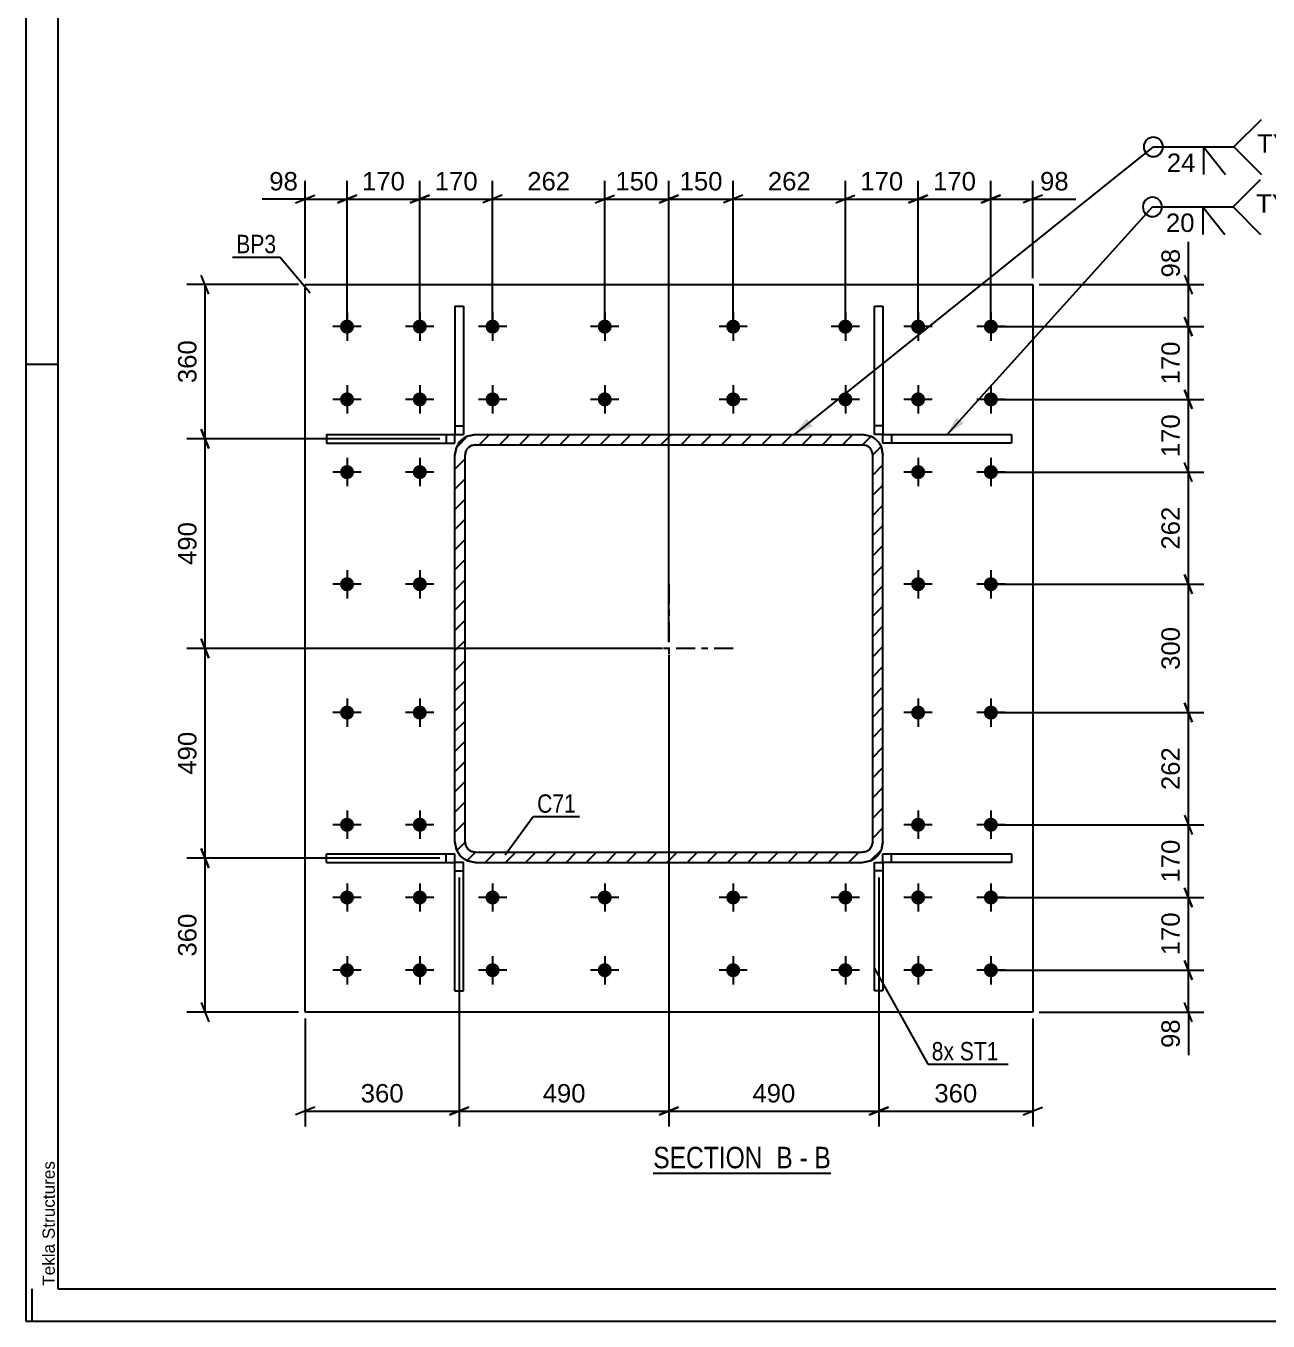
# Model space of a CAD drawing. Header units: millimetres. Extents: x -214 to 627, y -250 to 344.
# Drawn here: x -213.9 to -20.4, y -250.5 to -48.7 of the extents above; entities that cross this region are included whole.
import ezdxf

# ---------------------------------------------------------------- set-up
doc = ezdxf.new("R2010")
doc.units = ezdxf.units.MM
doc.linetypes.add('DXK_LINE_DOT2', pattern=[3.9198, 1.9599, -1.9599])
doc.linetypes.add('DXK_LINE_DOT3', pattern=[5.9187, 2.979, -0.9799, 0.9799, -0.9799])
doc.styles.add('Arial', font='ARIAL.TTF', dxfattribs={"height": 0.2})
doc.styles.add('Arial Narrow', font='ARIALN.TTF', dxfattribs={"height": 0.2})

# ---------------------------------------------------------------- blocks, each defined once
blk = doc.blocks.new('Unknown-284856835-1134')
at = {"color": 5, "linetype": 'Continuous'}
for p, q in [((-213.86, 343.54), (-213.86, -250.46)), ((-208.86, 338.54), (-208.86, -245.46)), ((-208.86, -101.46), (-213.86, -101.46)), ((-212.86, -250.46), (-212.86, -245.46)), ((-208.86, -245.46), (622.14, -245.46)), ((-213.86, -250.46), (627.14, -250.46))]:
    blk.add_line(p, q, dxfattribs=at)
at = {"color": 174, "linetype": 'Continuous', "style": 'Arial'}
blk.add_text('Tekla Structures', height=1.9102, rotation=90, dxfattribs=at).set_placement((-209.36, -244.96))
blk = doc.blocks.new('Unknown-284856835-11 - 2665')
at = {"color": 6, "linetype": 'Continuous'}
blk.add_line((-116.16, -227.4), (-88.51, -227.4), dxfattribs=at)
at = {"color": 0, "linetype": 'Continuous'}
for points in [[(-98.05, -226.65), (-98.05, -223.15), (-116.16, -223.15), (-116.16, -226.65)], [(-94.44, -226.65), (-94.44, -223.15), (-97, -223.15), (-97, -226.65)], [(-92.12, -226.65), (-92.12, -223.15), (-93.39, -223.15), (-93.39, -226.65)], [(-88.51, -226.65), (-88.51, -223.15), (-91.07, -223.15), (-91.07, -226.65)]]:
    blk.add_wipeout(points, dxfattribs=at)
at = {"color": 7, "linetype": 'Continuous', "style": 'Arial Narrow'}
for s, p in [('SECTION ', (-116.16, -226.65)), ('B', (-97, -226.65)), ('B', (-91.07, -226.65)), ('-', (-93.39, -226.65))]:
    blk.add_text(s, height=3.34, dxfattribs=at).set_placement(p)
blk = doc.blocks.new('Part-284856835-2740 - 2665')
at = {"color": 2, "linetype": 'Continuous'}
for p, q in [((-167.05, -112.34), (-147.05, -112.34)), ((-167.05, -112.34), (-167.05, -113.67)), ((-148.39, -112.34), (-148.39, -113.67)), ((-147.05, -113.67), (-147.05, -112.34)), ((-167.05, -113.67), (-147.05, -113.67))]:
    blk.add_line(p, q, dxfattribs=at)
blk = doc.blocks.new('Part-284856835-2684 - 2665')
at = {"color": 2, "linetype": 'Continuous'}
for p, q in [((-170.39, -89), (-57.05, -89)), ((-170.39, -202.34), (-170.39, -89)), ((-57.05, -89), (-57.05, -202.34)), ((-57.05, -202.34), (-170.39, -202.34))]:
    blk.add_line(p, q, dxfattribs=at)
blk = doc.blocks.new('Part-284856835-2750 - 2665')
at = {"color": 2, "linetype": 'Continuous'}
for p, q in [((-80.39, -179), (-80.39, -177.67)), ((-80.39, -177.67), (-60.39, -177.67)), ((-60.39, -179), (-80.39, -179)), ((-79.05, -179), (-79.05, -177.67)), ((-60.39, -177.67), (-60.39, -179))]:
    blk.add_line(p, q, dxfattribs=at)
blk = doc.blocks.new('Part-284856835-2718 - 2665')
at = {"color": 2, "linetype": 'Continuous'}
for p, q in [((-167.05, -177.67), (-147.05, -177.67)), ((-167.05, -179), (-167.05, -177.67)), ((-167.05, -179), (-147.05, -179)), ((-148.39, -179), (-148.39, -177.67)), ((-147.05, -179), (-147.05, -177.67))]:
    blk.add_line(p, q, dxfattribs=at)
blk = doc.blocks.new('Part-284856835-2755 - 2665')
at = {"color": 2, "linetype": 'Continuous'}
for p, q in [((-81.72, -199), (-81.72, -179)), ((-81.72, -179), (-80.39, -179)), ((-80.39, -179), (-80.39, -199)), ((-80.39, -180.34), (-81.72, -180.34)), ((-80.39, -199), (-81.72, -199))]:
    blk.add_line(p, q, dxfattribs=at)
blk = doc.blocks.new('Part-284856835-2723 - 2665')
at = {"color": 2, "linetype": 'Continuous'}
for p, q in [((-147.05, -199), (-147.05, -179)), ((-145.72, -179), (-147.05, -179)), ((-145.72, -199), (-145.72, -179)), ((-147.05, -180.34), (-145.72, -180.34)), ((-147.05, -199), (-145.72, -199))]:
    blk.add_line(p, q, dxfattribs=at)
blk = doc.blocks.new('Part-284856835-2745 - 2665')
at = {"color": 2, "linetype": 'Continuous'}
for p, q in [((-147.05, -92.34), (-145.72, -92.34)), ((-147.05, -92.34), (-147.05, -112.34)), ((-145.72, -92.34), (-145.72, -112.34)), ((-147.05, -111), (-145.72, -111)), ((-147.05, -112.34), (-145.72, -112.34))]:
    blk.add_line(p, q, dxfattribs=at)
blk = doc.blocks.new('Part-284856835-2760 - 2665')
at = {"color": 2, "linetype": 'Continuous'}
for p, q in [((-80.39, -113.67), (-80.39, -112.34)), ((-80.39, -112.34), (-60.39, -112.34)), ((-79.05, -112.34), (-79.05, -113.67)), ((-60.39, -112.34), (-60.39, -113.67)), ((-60.39, -113.67), (-80.39, -113.67))]:
    blk.add_line(p, q, dxfattribs=at)
blk = doc.blocks.new('Part-284856835-2765 - 2665')
at = {"color": 2, "linetype": 'Continuous'}
for p, q in [((-81.72, -112.34), (-81.72, -92.34)), ((-81.72, -92.34), (-80.39, -92.34)), ((-80.39, -92.34), (-80.39, -112.34)), ((-80.39, -111), (-81.72, -111)), ((-80.39, -112.34), (-81.72, -112.34))]:
    blk.add_line(p, q, dxfattribs=at)
blk = doc.blocks.new('Bolt-284856835-2818 - 2665')
at = {"linetype": 'Continuous'}
for points in [[(-162.75, -95.54, -1), (-164.95, -95.54, -1)], [(-151.42, -95.54, -1), (-153.62, -95.54, -1)], [(-140.09, -95.54, -1), (-142.29, -95.54, -1)], [(-122.62, -95.54, -1), (-124.82, -95.54, -1)], [(-102.62, -95.54, -1), (-104.82, -95.54, -1)], [(-85.15, -95.54, -1), (-87.35, -95.54, -1)], [(-73.82, -95.54, -1), (-76.02, -95.54, -1)], [(-62.49, -95.54, -1), (-64.69, -95.54, -1)], [(-162.75, -106.87, -1), (-164.95, -106.87, -1)], [(-151.42, -106.87, -1), (-153.62, -106.87, -1)], [(-140.09, -106.87, -1), (-142.29, -106.87, -1)], [(-122.62, -106.87, -1), (-124.82, -106.87, -1)], [(-102.62, -106.87, -1), (-104.82, -106.87, -1)], [(-85.15, -106.87, -1), (-87.35, -106.87, -1)], [(-73.82, -106.87, -1), (-76.02, -106.87, -1)], [(-62.49, -106.87, -1), (-64.69, -106.87, -1)], [(-162.75, -118.2, -1), (-164.95, -118.2, -1)], [(-151.42, -118.2, -1), (-153.62, -118.2, -1)], [(-73.82, -118.2, -1), (-76.02, -118.2, -1)], [(-62.49, -118.2, -1), (-64.69, -118.2, -1)], [(-162.75, -135.67, -1), (-164.95, -135.67, -1)], [(-151.42, -135.67, -1), (-153.62, -135.67, -1)], [(-73.82, -135.67, -1), (-76.02, -135.67, -1)], [(-62.49, -135.67, -1), (-64.69, -135.67, -1)], [(-162.75, -155.67, -1), (-164.95, -155.67, -1)], [(-151.42, -155.67, -1), (-153.62, -155.67, -1)], [(-73.82, -155.67, -1), (-76.02, -155.67, -1)], [(-62.49, -155.67, -1), (-64.69, -155.67, -1)], [(-162.75, -173.14, -1), (-164.95, -173.14, -1)], [(-151.42, -173.14, -1), (-153.62, -173.14, -1)], [(-73.82, -173.14, -1), (-76.02, -173.14, -1)], [(-62.49, -173.14, -1), (-64.69, -173.14, -1)], [(-162.75, -184.47, -1), (-164.95, -184.47, -1)], [(-151.42, -184.47, -1), (-153.62, -184.47, -1)], [(-140.09, -184.47, -1), (-142.29, -184.47, -1)], [(-122.62, -184.47, -1), (-124.82, -184.47, -1)], [(-102.62, -184.47, -1), (-104.82, -184.47, -1)], [(-85.15, -184.47, -1), (-87.35, -184.47, -1)], [(-73.82, -184.47, -1), (-76.02, -184.47, -1)], [(-62.49, -184.47, -1), (-64.69, -184.47, -1)], [(-162.75, -195.8, -1), (-164.95, -195.8, -1)], [(-151.42, -195.8, -1), (-153.62, -195.8, -1)], [(-140.09, -195.8, -1), (-142.29, -195.8, -1)], [(-122.62, -195.8, -1), (-124.82, -195.8, -1)], [(-102.62, -195.8, -1), (-104.82, -195.8, -1)], [(-85.15, -195.8, -1), (-87.35, -195.8, -1)], [(-73.82, -195.8, -1), (-76.02, -195.8, -1)], [(-62.49, -195.8, -1), (-64.69, -195.8, -1)]]:
    blk.add_hatch(color=1, dxfattribs=at).paths.add_polyline_path(points)
at = {"color": 1, "linetype": 'Continuous'}
for p, q in [((-163.85, -93.34), (-163.85, -97.74)), ((-152.52, -93.34), (-152.52, -97.74)), ((-141.19, -93.34), (-141.19, -97.74)), ((-123.72, -93.34), (-123.72, -97.74)), ((-103.72, -93.34), (-103.72, -97.74)), ((-86.25, -93.34), (-86.25, -97.74)), ((-74.92, -93.34), (-74.92, -97.74)), ((-63.59, -93.34), (-63.59, -97.74)), ((-161.65, -95.54), (-166.05, -95.54)), ((-150.32, -95.54), (-154.72, -95.54)), ((-138.99, -95.54), (-143.39, -95.54)), ((-121.52, -95.54), (-125.92, -95.54)), ((-101.52, -95.54), (-105.92, -95.54)), ((-84.05, -95.54), (-88.45, -95.54)), ((-72.72, -95.54), (-77.12, -95.54)), ((-61.39, -95.54), (-65.79, -95.54)), ((-163.85, -104.67), (-163.85, -109.07)), ((-152.52, -104.67), (-152.52, -109.07)), ((-141.19, -104.67), (-141.19, -109.07)), ((-123.72, -104.67), (-123.72, -109.07)), ((-103.72, -104.67), (-103.72, -109.07)), ((-86.25, -104.67), (-86.25, -109.07)), ((-74.92, -104.67), (-74.92, -109.07)), ((-63.59, -104.67), (-63.59, -109.07)), ((-161.65, -106.87), (-166.05, -106.87)), ((-150.32, -106.87), (-154.72, -106.87)), ((-138.99, -106.87), (-143.39, -106.87)), ((-121.52, -106.87), (-125.92, -106.87)), ((-101.52, -106.87), (-105.92, -106.87)), ((-84.05, -106.87), (-88.45, -106.87)), ((-72.72, -106.87), (-77.12, -106.87)), ((-61.39, -106.87), (-65.79, -106.87)), ((-163.85, -116), (-163.85, -120.4)), ((-152.52, -116), (-152.52, -120.4)), ((-74.92, -116), (-74.92, -120.4)), ((-63.59, -116), (-63.59, -120.4)), ((-161.65, -118.2), (-166.05, -118.2)), ((-150.32, -118.2), (-154.72, -118.2)), ((-72.72, -118.2), (-77.12, -118.2)), ((-61.39, -118.2), (-65.79, -118.2)), ((-163.85, -133.47), (-163.85, -137.87)), ((-152.52, -133.47), (-152.52, -137.87)), ((-74.92, -133.47), (-74.92, -137.87)), ((-63.59, -133.47), (-63.59, -137.87)), ((-161.65, -135.67), (-166.05, -135.67)), ((-150.32, -135.67), (-154.72, -135.67)), ((-72.72, -135.67), (-77.12, -135.67)), ((-61.39, -135.67), (-65.79, -135.67)), ((-163.85, -153.47), (-163.85, -157.87)), ((-152.52, -153.47), (-152.52, -157.87)), ((-74.92, -153.47), (-74.92, -157.87)), ((-63.59, -153.47), (-63.59, -157.87)), ((-161.65, -155.67), (-166.05, -155.67)), ((-150.32, -155.67), (-154.72, -155.67)), ((-72.72, -155.67), (-77.12, -155.67)), ((-61.39, -155.67), (-65.79, -155.67)), ((-163.85, -170.94), (-163.85, -175.34)), ((-152.52, -170.94), (-152.52, -175.34)), ((-74.92, -170.94), (-74.92, -175.34)), ((-63.59, -170.94), (-63.59, -175.34)), ((-161.65, -173.14), (-166.05, -173.14)), ((-150.32, -173.14), (-154.72, -173.14)), ((-72.72, -173.14), (-77.12, -173.14)), ((-61.39, -173.14), (-65.79, -173.14)), ((-163.85, -182.27), (-163.85, -186.67)), ((-152.52, -182.27), (-152.52, -186.67)), ((-141.19, -182.27), (-141.19, -186.67)), ((-123.72, -182.27), (-123.72, -186.67)), ((-103.72, -182.27), (-103.72, -186.67)), ((-86.25, -182.27), (-86.25, -186.67)), ((-74.92, -182.27), (-74.92, -186.67)), ((-63.59, -182.27), (-63.59, -186.67)), ((-161.65, -184.47), (-166.05, -184.47)), ((-150.32, -184.47), (-154.72, -184.47)), ((-138.99, -184.47), (-143.39, -184.47)), ((-121.52, -184.47), (-125.92, -184.47)), ((-101.52, -184.47), (-105.92, -184.47)), ((-84.05, -184.47), (-88.45, -184.47)), ((-72.72, -184.47), (-77.12, -184.47)), ((-61.39, -184.47), (-65.79, -184.47)), ((-163.85, -193.6), (-163.85, -198)), ((-152.52, -193.6), (-152.52, -198)), ((-141.19, -193.6), (-141.19, -198)), ((-123.72, -193.6), (-123.72, -198)), ((-103.72, -193.6), (-103.72, -198)), ((-86.25, -193.6), (-86.25, -198)), ((-74.92, -193.6), (-74.92, -198)), ((-63.59, -193.6), (-63.59, -198)), ((-161.65, -195.8), (-166.05, -195.8)), ((-150.32, -195.8), (-154.72, -195.8)), ((-138.99, -195.8), (-143.39, -195.8)), ((-121.52, -195.8), (-125.92, -195.8)), ((-101.52, -195.8), (-105.92, -195.8)), ((-84.05, -195.8), (-88.45, -195.8)), ((-72.72, -195.8), (-77.12, -195.8)), ((-61.39, -195.8), (-65.79, -195.8))]:
    blk.add_line(p, q, dxfattribs=at)
blk = doc.blocks.new('Part-284856835-2845 - 2665')
at = {"linetype": 'Continuous'}
h = blk.add_hatch(dxfattribs=at)
h.set_pattern_fill('', scale=0.7, style=0, pattern_type=0)
h.set_pattern_definition([(45, (-82.3637, -178.7605), (-1.571545, 1.571545), [])])
h.paths.add_polyline_path([(-83.59, -179), (-82.36, -178.76), (-81.33, -178.07), (-80.63, -177.03), (-80.39, -175.8), (-80.39, -115.54), (-80.63, -114.31), (-81.33, -113.27), (-82.36, -112.58), (-83.59, -112.34), (-143.85, -112.34), (-145.08, -112.58), (-146.12, -113.27), (-146.81, -114.31), (-147.05, -115.54), (-147.05, -175.8), (-146.81, -177.03), (-146.12, -178.07), (-145.08, -178.76), (-143.85, -179)])
h.paths.add_polyline_path([(-144.47, -177.28), (-144.99, -176.94), (-145.33, -176.42), (-145.45, -175.8), (-145.45, -115.54), (-145.33, -114.93), (-144.99, -114.41), (-144.47, -114.06), (-143.85, -113.94), (-83.59, -113.94), (-82.98, -114.06), (-82.46, -114.41), (-82.11, -114.93), (-81.99, -115.54), (-81.99, -175.8), (-82.11, -176.42), (-82.46, -176.94), (-82.98, -177.28), (-83.59, -177.4), (-143.85, -177.4)])
at = {"color": 7, "linetype": 'DXK_LINE_DOT2'}
for p, q in [((-145.08, -112.58), (-143.85, -112.34)), ((-143.85, -112.34), (-83.59, -112.34)), ((-83.59, -112.34), (-82.36, -112.58)), ((-147.05, -115.54), (-146.81, -114.31)), ((-145.33, -114.93), (-145.45, -115.54)), ((-143.85, -113.94), (-144.47, -114.06)), ((-143.85, -113.94), (-83.59, -113.94)), ((-82.98, -114.06), (-83.59, -113.94)), ((-81.99, -115.54), (-82.11, -114.93)), ((-80.63, -114.31), (-80.39, -115.54)), ((-147.05, -175.8), (-147.05, -115.54)), ((-145.45, -175.8), (-145.45, -115.54)), ((-81.99, -175.8), (-81.99, -115.54)), ((-80.39, -175.8), (-80.39, -115.54)), ((-146.81, -177.03), (-147.05, -175.8)), ((-145.45, -175.8), (-145.33, -176.42)), ((-144.47, -177.28), (-143.85, -177.4)), ((-143.85, -177.4), (-83.59, -177.4)), ((-83.59, -177.4), (-82.98, -177.28)), ((-82.11, -176.42), (-81.99, -175.8)), ((-80.39, -175.8), (-80.63, -177.03)), ((-143.85, -179), (-145.08, -178.76)), ((-143.85, -179), (-83.59, -179)), ((-82.36, -178.76), (-83.59, -179))]:
    blk.add_line(p, q, dxfattribs=at)
at = {"color": 2, "linetype": 'Continuous'}
for p, q in [((-143.85, -112.34), (-145.08, -112.58)), ((-143.85, -112.34), (-83.59, -112.34)), ((-82.36, -112.58), (-83.59, -112.34)), ((-146.81, -114.31), (-147.05, -115.54)), ((-145.45, -115.54), (-145.33, -114.93)), ((-144.47, -114.06), (-143.85, -113.94)), ((-143.85, -113.94), (-83.59, -113.94)), ((-83.59, -113.94), (-82.98, -114.06)), ((-82.11, -114.93), (-81.99, -115.54)), ((-80.39, -115.54), (-80.63, -114.31)), ((-147.05, -175.8), (-147.05, -115.54)), ((-145.45, -175.8), (-145.45, -115.54)), ((-81.99, -175.8), (-81.99, -115.54)), ((-80.39, -175.8), (-80.39, -115.54)), ((-147.05, -175.8), (-146.81, -177.03)), ((-145.33, -176.42), (-145.45, -175.8)), ((-143.85, -177.4), (-144.47, -177.28)), ((-143.85, -177.4), (-83.59, -177.4)), ((-82.98, -177.28), (-83.59, -177.4)), ((-81.99, -175.8), (-82.11, -176.42)), ((-80.63, -177.03), (-80.39, -175.8)), ((-145.08, -178.76), (-143.85, -179)), ((-143.85, -179), (-83.59, -179)), ((-83.59, -179), (-82.36, -178.76))]:
    blk.add_line(p, q, dxfattribs=at)
at = {"color": 7, "linetype": 'DXK_LINE_DOT3'}
for p, q in [((-113.72, -135.67), (-113.72, -155.67)), ((-103.72, -145.67), (-123.72, -145.67))]:
    blk.add_line(p, q, dxfattribs=at)
at = {"color": 7, "linetype": 'DXK_LINE_DOT2'}
for centre, radius, start, end in [((-143.85, -115.54), 3.2, 112.5, 157.5), ((-83.59, -115.54), 3.2, 22.5, 67.5), ((-143.85, -115.54), 1.6, 112.5, 157.5), ((-83.59, -115.54), 1.6, 22.5, 67.5), ((-143.85, -175.8), 3.2, 202.5, 247.5), ((-143.85, -175.8), 1.6, 202.5, 247.5), ((-83.59, -175.8), 1.6, 292.5, 337.5), ((-83.59, -175.8), 3.2, 292.5, 337.5)]:
    blk.add_arc(centre, radius, start, end, dxfattribs=at)
at = {"color": 2, "linetype": 'Continuous'}
for centre, radius, start, end in [((-143.85, -115.54), 3.2, 112.5, 157.5), ((-83.59, -115.54), 3.2, 22.5, 67.5), ((-143.85, -115.54), 1.6, 112.5, 157.5), ((-83.59, -115.54), 1.6, 22.5, 67.5), ((-143.85, -175.8), 3.2, 202.5, 247.5), ((-143.85, -175.8), 1.6, 202.5, 247.5), ((-83.59, -175.8), 1.6, 292.5, 337.5), ((-83.59, -175.8), 3.2, 292.5, 337.5)]:
    blk.add_arc(centre, radius, start, end, dxfattribs=at)
blk = doc.blocks.new('StraightDimension-284856835-7086 - 2665')
at = {"color": 7, "linetype": 'Continuous'}
for p, q in [((-33.42, -182.97), (-32.22, -185.97)), ((-62.59, -184.47), (-30.42, -184.47)), ((-32.82, -195.8), (-32.82, -184.47)), ((-32.22, -197.3), (-33.42, -194.3)), ((-62.59, -195.8), (-30.42, -195.8))]:
    blk.add_line(p, q, dxfattribs=at)
at = {"color": 0}
blk.add_wipeout([(-33.57, -186.2), (-37.77, -186.2), (-37.77, -194.07), (-33.57, -194.07)], dxfattribs=at)
at = {"color": 3, "style": 'Arial'}
blk.add_text('170', height=2.865, rotation=90.0002, dxfattribs=at).set_placement((-34.17, -193.47))
blk = doc.blocks.new('StraightDimension-284856835-7022 - 2665')
at = {"color": 7, "linetype": 'Continuous'}
for p, q in [((-86.25, -94.54), (-86.25, -72.82)), ((-74.92, -94.54), (-74.92, -72.82)), ((-87.75, -76.27), (-84.75, -75.07)), ((-86.25, -75.67), (-74.92, -75.67)), ((-73.42, -75.07), (-76.42, -76.27))]:
    blk.add_line(p, q, dxfattribs=at)
at = {"color": 0}
blk.add_wipeout([(-76.65, -74.92), (-76.65, -70.72), (-84.52, -70.72), (-84.52, -74.92)], dxfattribs=at)
at = {"color": 3, "style": 'Arial'}
blk.add_text('170', height=2.865, dxfattribs=at).set_placement((-83.92, -74.32))
blk = doc.blocks.new('StraightDimension-284856835-3015 - 2665')
at = {"color": 7, "linetype": 'Continuous'}
for p, q in [((-185.35, -179.84), (-186.55, -176.84)), ((-149.39, -178.34), (-188.8, -178.34)), ((-185.95, -202.34), (-185.95, -178.34)), ((-186.55, -200.84), (-185.35, -203.84)), ((-171.39, -202.34), (-188.8, -202.34))]:
    blk.add_line(p, q, dxfattribs=at)
at = {"color": 0}
blk.add_wipeout([(-186.7, -186.4), (-190.9, -186.4), (-190.9, -194.27), (-186.7, -194.27)], dxfattribs=at)
at = {"color": 3, "style": 'Arial'}
blk.add_text('360', height=2.865, rotation=90.0002, dxfattribs=at).set_placement((-187.3, -193.67))
blk = doc.blocks.new('StraightDimension-284856835-7029 - 2665')
at = {"color": 7, "linetype": 'Continuous'}
for p, q in [((-170.39, -88), (-170.39, -72.82)), ((-163.85, -94.54), (-163.85, -72.82)), ((-171.89, -76.27), (-168.89, -75.07)), ((-170.39, -75.67), (-163.85, -75.67)), ((-162.35, -75.07), (-165.35, -76.27))]:
    blk.add_line(p, q, dxfattribs=at)
at = {"color": 0}
blk.add_wipeout([(-170.91, -74.92), (-170.91, -70.72), (-176.56, -70.72), (-176.56, -74.92)], dxfattribs=at)
at = {"color": 7, "linetype": 'Continuous'}
blk.add_line((-170.39, -75.67), (-177.09, -75.67), dxfattribs=at)
blk.add_line((-170.39, -75.67), (-177.09, -75.67), dxfattribs=at)
at = {"color": 3, "style": 'Arial'}
blk.add_text('98', height=2.865, dxfattribs=at).set_placement((-175.96, -74.32))
blk = doc.blocks.new('StraightDimension-284856835-7092 - 2665')
at = {"color": 7, "linetype": 'Continuous'}
for p, q in [((-32.22, -137.17), (-33.42, -134.17)), ((-62.59, -135.67), (-30.42, -135.67)), ((-32.82, -155.67), (-32.82, -135.67)), ((-33.42, -154.17), (-32.22, -157.17)), ((-62.59, -155.67), (-30.42, -155.67))]:
    blk.add_line(p, q, dxfattribs=at)
at = {"color": 0}
blk.add_wipeout([(-33.57, -141.74), (-37.77, -141.74), (-37.77, -149.61), (-33.57, -149.61)], dxfattribs=at)
at = {"color": 3, "style": 'Arial'}
blk.add_text('300', height=2.865, rotation=90.0002, dxfattribs=at).set_placement((-34.17, -149.01))
blk = doc.blocks.new('StraightDimension-284856835-7028 - 2665')
at = {"color": 7, "linetype": 'Continuous'}
for p, q in [((-163.85, -94.54), (-163.85, -72.82)), ((-152.52, -94.54), (-152.52, -72.82)), ((-165.35, -76.27), (-162.35, -75.07)), ((-163.85, -75.67), (-152.52, -75.67)), ((-151.02, -75.07), (-154.02, -76.27))]:
    blk.add_line(p, q, dxfattribs=at)
at = {"color": 0}
blk.add_wipeout([(-154.25, -74.92), (-154.25, -70.72), (-162.12, -70.72), (-162.12, -74.92)], dxfattribs=at)
at = {"color": 3, "style": 'Arial'}
blk.add_text('170', height=2.865, dxfattribs=at).set_placement((-161.52, -74.32))
blk = doc.blocks.new('StraightDimension-284856835-2980 - 2665')
at = {"color": 7, "linetype": 'Continuous'}
for p, q in [((-146.39, -181.34), (-146.39, -220.15)), ((-170.39, -203.34), (-170.39, -220.15)), ((-168.89, -217.15), (-171.89, -218.35)), ((-170.39, -217.75), (-146.39, -217.75)), ((-147.89, -218.35), (-144.89, -217.15))]:
    blk.add_line(p, q, dxfattribs=at)
at = {"color": 0}
blk.add_wipeout([(-154.45, -217), (-154.45, -212.8), (-162.32, -212.8), (-162.32, -217)], dxfattribs=at)
at = {"color": 3, "style": 'Arial'}
blk.add_text('360', height=2.865, dxfattribs=at).set_placement((-161.72, -216.4))
blk = doc.blocks.new('StraightDimension-284856835-7090 - 2665')
at = {"color": 7, "linetype": 'Continuous'}
for p, q in [((-32.22, -157.17), (-33.42, -154.17)), ((-62.59, -155.67), (-30.42, -155.67)), ((-32.82, -173.14), (-32.82, -155.67)), ((-62.59, -173.14), (-30.42, -173.14)), ((-33.42, -171.64), (-32.22, -174.64))]:
    blk.add_line(p, q, dxfattribs=at)
at = {"color": 0}
blk.add_wipeout([(-33.57, -160.47), (-37.77, -160.47), (-37.77, -168.34), (-33.57, -168.34)], dxfattribs=at)
at = {"color": 3, "style": 'Arial'}
blk.add_text('262', height=2.865, rotation=90.0002, dxfattribs=at).set_placement((-34.17, -167.74))
blk = doc.blocks.new('StraightDimension-284856835-7026 - 2665')
at = {"color": 7, "linetype": 'Continuous'}
for p, q in [((-141.19, -94.54), (-141.19, -72.82)), ((-123.72, -94.54), (-123.72, -72.82)), ((-139.69, -75.07), (-142.69, -76.27)), ((-141.19, -75.67), (-123.72, -75.67)), ((-125.22, -76.27), (-122.22, -75.07))]:
    blk.add_line(p, q, dxfattribs=at)
at = {"color": 0}
blk.add_wipeout([(-128.52, -74.92), (-128.52, -70.72), (-136.39, -70.72), (-136.39, -74.92)], dxfattribs=at)
at = {"color": 3, "style": 'Arial'}
blk.add_text('262', height=2.865, dxfattribs=at).set_placement((-135.79, -74.32))
blk = doc.blocks.new('StraightDimension-284856835-7094 - 2665')
at = {"color": 7, "linetype": 'Continuous'}
for p, q in [((-32.22, -119.7), (-33.42, -116.7)), ((-62.59, -118.2), (-30.42, -118.2)), ((-32.82, -135.67), (-32.82, -118.2)), ((-33.42, -134.17), (-32.22, -137.17)), ((-62.59, -135.67), (-30.42, -135.67))]:
    blk.add_line(p, q, dxfattribs=at)
at = {"color": 0}
blk.add_wipeout([(-33.57, -123), (-37.77, -123), (-37.77, -130.87), (-33.57, -130.87)], dxfattribs=at)
at = {"color": 3, "style": 'Arial'}
blk.add_text('262', height=2.865, rotation=90.0002, dxfattribs=at).set_placement((-34.17, -130.27))
blk = doc.blocks.new('StraightDimension-284856835-2933 - 2665')
at = {"color": 7, "linetype": 'Continuous'}
for p, q in [((-33.42, -87.5), (-32.22, -90.5)), ((-56.05, -89), (-30.42, -89)), ((-32.82, -95.54), (-32.82, -89)), ((-32.22, -97.04), (-33.42, -94.04)), ((-62.59, -95.54), (-30.42, -95.54))]:
    blk.add_line(p, q, dxfattribs=at)
at = {"color": 0}
blk.add_wipeout([(-33.57, -82.83), (-37.77, -82.83), (-37.77, -88.48), (-33.57, -88.48)], dxfattribs=at)
at = {"color": 7, "linetype": 'Continuous'}
blk.add_line((-32.82, -89), (-32.82, -82.31), dxfattribs=at)
blk.add_line((-32.82, -89), (-32.82, -82.31), dxfattribs=at)
at = {"color": 3, "style": 'Arial'}
blk.add_text('98', height=2.865, rotation=90.0002, dxfattribs=at).set_placement((-34.17, -87.88))
blk = doc.blocks.new('StraightDimension-284856835-7023 - 2665')
at = {"color": 7, "linetype": 'Continuous'}
for p, q in [((-103.72, -94.54), (-103.72, -72.82)), ((-86.25, -94.54), (-86.25, -72.82)), ((-102.22, -75.07), (-105.22, -76.27)), ((-103.72, -75.67), (-86.25, -75.67)), ((-87.75, -76.27), (-84.75, -75.07))]:
    blk.add_line(p, q, dxfattribs=at)
at = {"color": 0}
blk.add_wipeout([(-91.05, -74.92), (-91.05, -70.72), (-98.92, -70.72), (-98.92, -74.92)], dxfattribs=at)
at = {"color": 3, "style": 'Arial'}
blk.add_text('262', height=2.865, dxfattribs=at).set_placement((-98.32, -74.32))
blk = doc.blocks.new('StraightDimension-284856835-3007 - 2665')
at = {"color": 7, "linetype": 'Continuous'}
for p, q in [((-185.35, -147.17), (-186.55, -144.17)), ((-114.72, -145.67), (-188.8, -145.67)), ((-185.95, -178.34), (-185.95, -145.67)), ((-186.55, -176.84), (-185.35, -179.84)), ((-149.39, -178.34), (-188.8, -178.34))]:
    blk.add_line(p, q, dxfattribs=at)
at = {"color": 0}
blk.add_wipeout([(-186.7, -158.07), (-190.9, -158.07), (-190.9, -165.94), (-186.7, -165.94)], dxfattribs=at)
at = {"color": 3, "style": 'Arial'}
blk.add_text('490', height=2.865, rotation=90.0002, dxfattribs=at).set_placement((-187.3, -165.34))
blk = doc.blocks.new('StraightDimension-284856835-2943 - 2665')
at = {"color": 7, "linetype": 'Continuous'}
for p, q in [((-33.42, -194.3), (-32.22, -197.3)), ((-62.59, -195.8), (-30.42, -195.8)), ((-32.82, -202.34), (-32.82, -195.8)), ((-32.22, -203.84), (-33.42, -200.84)), ((-56.05, -202.34), (-30.42, -202.34))]:
    blk.add_line(p, q, dxfattribs=at)
at = {"color": 0}
blk.add_wipeout([(-33.57, -202.86), (-37.77, -202.86), (-37.77, -208.51), (-33.57, -208.51)], dxfattribs=at)
at = {"color": 7, "linetype": 'Continuous'}
blk.add_line((-32.82, -202.34), (-32.82, -209.03), dxfattribs=at)
blk.add_line((-32.82, -202.34), (-32.82, -209.03), dxfattribs=at)
at = {"color": 3, "style": 'Arial'}
blk.add_text('98', height=2.865, rotation=90.0002, dxfattribs=at).set_placement((-34.17, -207.91))
blk = doc.blocks.new('StraightDimension-284856835-2954 - 2665')
at = {"color": 7, "linetype": 'Continuous'}
for p, q in [((-81.05, -181.34), (-81.05, -220.15)), ((-57.05, -203.34), (-57.05, -220.15)), ((-79.55, -217.15), (-82.55, -218.35)), ((-81.05, -217.75), (-57.05, -217.75)), ((-58.55, -218.35), (-55.55, -217.15))]:
    blk.add_line(p, q, dxfattribs=at)
at = {"color": 0}
blk.add_wipeout([(-65.12, -217), (-65.12, -212.8), (-72.99, -212.8), (-72.99, -217)], dxfattribs=at)
at = {"color": 3, "style": 'Arial'}
blk.add_text('360', height=2.865, dxfattribs=at).set_placement((-72.39, -216.4))
blk = doc.blocks.new('StraightDimension-284856835-2964 - 2665')
at = {"color": 7, "linetype": 'Continuous'}
for p, q in [((-113.72, -146.67), (-113.72, -220.15)), ((-81.05, -181.34), (-81.05, -220.15)), ((-112.22, -217.15), (-115.22, -218.35)), ((-113.72, -217.75), (-81.05, -217.75)), ((-82.55, -218.35), (-79.55, -217.15))]:
    blk.add_line(p, q, dxfattribs=at)
at = {"color": 0}
blk.add_wipeout([(-93.45, -217), (-93.45, -212.8), (-101.32, -212.8), (-101.32, -217)], dxfattribs=at)
at = {"color": 3, "style": 'Arial'}
blk.add_text('490', height=2.865, dxfattribs=at).set_placement((-100.72, -216.4))
blk = doc.blocks.new('StraightDimension-284856835-7020 - 2665')
at = {"color": 7, "linetype": 'Continuous'}
for p, q in [((-63.59, -94.54), (-63.59, -72.82)), ((-57.05, -88), (-57.05, -72.82)), ((-65.09, -76.27), (-62.09, -75.07)), ((-63.59, -75.67), (-57.05, -75.67)), ((-55.55, -75.07), (-58.55, -76.27))]:
    blk.add_line(p, q, dxfattribs=at)
at = {"color": 0}
blk.add_wipeout([(-50.88, -74.92), (-50.88, -70.72), (-56.53, -70.72), (-56.53, -74.92)], dxfattribs=at)
at = {"color": 7, "linetype": 'Continuous'}
blk.add_line((-57.05, -75.67), (-50.36, -75.67), dxfattribs=at)
blk.add_line((-57.05, -75.67), (-50.36, -75.67), dxfattribs=at)
at = {"color": 3, "style": 'Arial'}
blk.add_text('98', height=2.865, dxfattribs=at).set_placement((-55.93, -74.32))
blk = doc.blocks.new('StraightDimension-284856835-2972 - 2665')
at = {"color": 7, "linetype": 'Continuous'}
for p, q in [((-113.72, -146.67), (-113.72, -220.15)), ((-146.39, -181.34), (-146.39, -220.15)), ((-144.89, -217.15), (-147.89, -218.35)), ((-146.39, -217.75), (-113.72, -217.75)), ((-115.22, -218.35), (-112.22, -217.15))]:
    blk.add_line(p, q, dxfattribs=at)
at = {"color": 0}
blk.add_wipeout([(-126.12, -217), (-126.12, -212.8), (-133.99, -212.8), (-133.99, -217)], dxfattribs=at)
at = {"color": 3, "style": 'Arial'}
blk.add_text('490', height=2.865, dxfattribs=at).set_placement((-133.39, -216.4))
blk = doc.blocks.new('StraightDimension-284856835-2990 - 2665')
at = {"color": 7, "linetype": 'Continuous'}
for p, q in [((-185.35, -90.5), (-186.55, -87.5)), ((-171.39, -89), (-188.8, -89)), ((-185.95, -113), (-185.95, -89)), ((-186.55, -111.5), (-185.35, -114.5)), ((-149.39, -113), (-188.8, -113))]:
    blk.add_line(p, q, dxfattribs=at)
at = {"color": 0}
blk.add_wipeout([(-186.7, -97.07), (-190.9, -97.07), (-190.9, -104.94), (-186.7, -104.94)], dxfattribs=at)
at = {"color": 3, "style": 'Arial'}
blk.add_text('360', height=2.865, rotation=90.0002, dxfattribs=at).set_placement((-187.3, -104.34))
blk = doc.blocks.new('StraightDimension-284856835-2999 - 2665')
at = {"color": 7, "linetype": 'Continuous'}
for p, q in [((-185.35, -114.5), (-186.55, -111.5)), ((-149.39, -113), (-188.8, -113)), ((-185.95, -145.67), (-185.95, -113)), ((-186.55, -144.17), (-185.35, -147.17)), ((-114.72, -145.67), (-188.8, -145.67))]:
    blk.add_line(p, q, dxfattribs=at)
at = {"color": 0}
blk.add_wipeout([(-186.7, -125.4), (-190.9, -125.4), (-190.9, -133.27), (-186.7, -133.27)], dxfattribs=at)
at = {"color": 3, "style": 'Arial'}
blk.add_text('490', height=2.865, rotation=90.0002, dxfattribs=at).set_placement((-187.3, -132.67))
blk = doc.blocks.new('StraightDimension-284856835-7021 - 2665')
at = {"color": 7, "linetype": 'Continuous'}
for p, q in [((-74.92, -94.54), (-74.92, -72.82)), ((-63.59, -94.54), (-63.59, -72.82)), ((-76.42, -76.27), (-73.42, -75.07)), ((-74.92, -75.67), (-63.59, -75.67)), ((-62.09, -75.07), (-65.09, -76.27))]:
    blk.add_line(p, q, dxfattribs=at)
at = {"color": 0}
blk.add_wipeout([(-65.32, -74.92), (-65.32, -70.72), (-73.19, -70.72), (-73.19, -74.92)], dxfattribs=at)
at = {"color": 3, "style": 'Arial'}
blk.add_text('170', height=2.865, dxfattribs=at).set_placement((-72.59, -74.32))
blk = doc.blocks.new('StraightDimension-284856835-7088 - 2665')
at = {"color": 7, "linetype": 'Continuous'}
for p, q in [((-62.59, -173.14), (-30.42, -173.14)), ((-33.42, -171.64), (-32.22, -174.64)), ((-32.82, -184.47), (-32.82, -173.14)), ((-32.22, -185.97), (-33.42, -182.97)), ((-62.59, -184.47), (-30.42, -184.47))]:
    blk.add_line(p, q, dxfattribs=at)
at = {"color": 0}
blk.add_wipeout([(-33.57, -174.87), (-37.77, -174.87), (-37.77, -182.74), (-33.57, -182.74)], dxfattribs=at)
at = {"color": 3, "style": 'Arial'}
blk.add_text('170', height=2.865, rotation=90.0002, dxfattribs=at).set_placement((-34.17, -182.14))
blk = doc.blocks.new('StraightDimension-284856835-7024 - 2665')
at = {"color": 7, "linetype": 'Continuous'}
for p, q in [((-113.72, -144.67), (-113.72, -72.82)), ((-103.72, -94.54), (-103.72, -72.82)), ((-115.22, -76.27), (-112.22, -75.07)), ((-113.72, -75.67), (-103.72, -75.67)), ((-102.22, -75.07), (-105.22, -76.27))]:
    blk.add_line(p, q, dxfattribs=at)
at = {"color": 0}
blk.add_wipeout([(-104.79, -74.92), (-104.79, -70.72), (-112.66, -70.72), (-112.66, -74.92)], dxfattribs=at)
at = {"color": 3, "style": 'Arial'}
blk.add_text('150', height=2.865, dxfattribs=at).set_placement((-112.06, -74.32))
blk = doc.blocks.new('StraightDimension-284856835-7025 - 2665')
at = {"color": 7, "linetype": 'Continuous'}
for p, q in [((-123.72, -94.54), (-123.72, -72.82)), ((-113.72, -144.67), (-113.72, -72.82)), ((-125.22, -76.27), (-122.22, -75.07)), ((-123.72, -75.67), (-113.72, -75.67)), ((-112.22, -75.07), (-115.22, -76.27))]:
    blk.add_line(p, q, dxfattribs=at)
at = {"color": 0}
blk.add_wipeout([(-114.79, -74.92), (-114.79, -70.72), (-122.66, -70.72), (-122.66, -74.92)], dxfattribs=at)
at = {"color": 3, "style": 'Arial'}
blk.add_text('150', height=2.865, dxfattribs=at).set_placement((-122.06, -74.32))
blk = doc.blocks.new('StraightDimension-284856835-7027 - 2665')
at = {"color": 7, "linetype": 'Continuous'}
for p, q in [((-152.52, -94.54), (-152.52, -72.82)), ((-141.19, -94.54), (-141.19, -72.82)), ((-154.02, -76.27), (-151.02, -75.07)), ((-152.52, -75.67), (-141.19, -75.67)), ((-139.69, -75.07), (-142.69, -76.27))]:
    blk.add_line(p, q, dxfattribs=at)
at = {"color": 0}
blk.add_wipeout([(-142.92, -74.92), (-142.92, -70.72), (-150.79, -70.72), (-150.79, -74.92)], dxfattribs=at)
at = {"color": 3, "style": 'Arial'}
blk.add_text('170', height=2.865, dxfattribs=at).set_placement((-150.19, -74.32))
blk = doc.blocks.new('StraightDimension-284856835-7096 - 2665')
at = {"color": 7, "linetype": 'Continuous'}
for p, q in [((-62.59, -106.87), (-30.42, -106.87)), ((-33.42, -105.37), (-32.22, -108.37)), ((-32.82, -118.2), (-32.82, -106.87)), ((-32.22, -119.7), (-33.42, -116.7)), ((-62.59, -118.2), (-30.42, -118.2))]:
    blk.add_line(p, q, dxfattribs=at)
at = {"color": 0}
blk.add_wipeout([(-33.57, -108.6), (-37.77, -108.6), (-37.77, -116.47), (-33.57, -116.47)], dxfattribs=at)
at = {"color": 3, "style": 'Arial'}
blk.add_text('170', height=2.865, rotation=90.0002, dxfattribs=at).set_placement((-34.17, -115.87))
blk = doc.blocks.new('StraightDimension-284856835-7098 - 2665')
at = {"color": 7, "linetype": 'Continuous'}
for p, q in [((-33.42, -94.04), (-32.22, -97.04)), ((-62.59, -95.54), (-30.42, -95.54)), ((-32.82, -106.87), (-32.82, -95.54)), ((-62.59, -106.87), (-30.42, -106.87)), ((-32.22, -108.37), (-33.42, -105.37))]:
    blk.add_line(p, q, dxfattribs=at)
at = {"color": 0}
blk.add_wipeout([(-33.57, -97.27), (-37.77, -97.27), (-37.77, -105.14), (-33.57, -105.14)], dxfattribs=at)
at = {"color": 3, "style": 'Arial'}
blk.add_text('170', height=2.865, rotation=90.0002, dxfattribs=at).set_placement((-34.17, -104.54))
blk = doc.blocks.new('Mark-284856835-2680 - 2665')
at = {"color": 0}
blk.add_wipeout([(-174.89, -84.1), (-174.89, -81.1), (-181.1, -81.1), (-181.1, -84.1)], dxfattribs=at)
blk.add_wipeout([(-174.89, -84.1), (-174.89, -81.1), (-181.1, -81.1), (-181.1, -84.1)], dxfattribs=at)
at = {"color": 30, "linetype": 'Continuous'}
for p in [(-181.7, -84.7), (-169.58, -90.34)]:
    blk.add_line(p, (-174.29, -84.7), dxfattribs=at)
at = {"color": 3, "style": 'Arial Narrow'}
blk.add_text('BP3', height=2.863, dxfattribs=at).set_placement((-181.1, -84.1))
blk = doc.blocks.new('MarkSet-284856835-3059 - 2665')
at = {"color": 0}
blk.add_wipeout([(-69.33, -209.85), (-69.33, -206.85), (-72.8, -206.85), (-72.8, -209.85)], dxfattribs=at)
blk.add_wipeout([(-69.33, -209.85), (-69.33, -206.85), (-72.8, -206.85), (-72.8, -209.85)], dxfattribs=at)
at = {"color": 30, "linetype": 'Continuous'}
blk.add_line((-81.72, -195.51), (-73.4, -210.45), dxfattribs=at)
at = {"color": 0}
blk.add_wipeout([(-62.41, -209.85), (-62.41, -206.85), (-68.43, -206.85), (-68.43, -209.85)], dxfattribs=at)
blk.add_wipeout([(-62.41, -209.85), (-62.41, -206.85), (-68.43, -206.85), (-68.43, -209.85)], dxfattribs=at)
at = {"color": 30, "linetype": 'Continuous'}
blk.add_line((-73.4, -210.45), (-60.91, -210.45), dxfattribs=at)
at = {"color": 3, "style": 'Arial Narrow'}
for s, p in [('8x', (-72.8, -209.85)), ('ST1', (-68.43, -209.85))]:
    blk.add_text(s, height=2.863, dxfattribs=at).set_placement(p)
blk = doc.blocks.new('WeldMark-284856835-10356 - 2665')
at = {"linetype": 'Continuous'}
blk.add_hatch(color=30, dxfattribs=at).paths.add_polyline_path([(-67.82, -110.61), (-70.39, -112.34), (-68.94, -109.61)])
at = {"color": 3, "linetype": 'Continuous'}
for p, q in [((-25.88, -76.89), (-21.59, -72.6)), ((-30.59, -76.89), (-27.16, -81.18)), ((-30.59, -76.89), (-30.59, -81.18)), ((-25.88, -76.89), (-21.59, -81.18))]:
    blk.add_line(p, q, dxfattribs=at)
at = {"color": 30, "linetype": 'Continuous'}
blk.add_line((-70.39, -112.34), (-38.43, -76.89), dxfattribs=at)
at = {"color": 3, "linetype": 'Continuous'}
blk.add_arc((-38.43, -76.89), 1.5, 90, 270, dxfattribs=at)
at = {"color": 0}
blk.add_wipeout([(-31.68, -80.99), (-31.68, -77.59), (-36.53, -77.59), (-36.53, -80.99)], dxfattribs=at)
at = {"color": 30, "linetype": 'Continuous'}
blk.add_line((-38.43, -76.89), (-25.88, -76.89), dxfattribs=at)
at = {"color": 3, "linetype": 'Continuous'}
blk.add_arc((-38.43, -76.89), 1.5, 270, 90, dxfattribs=at)
at = {"color": 3, "style": 'Arial'}
blk.add_text('20', height=2.865, dxfattribs=at).set_placement((-36.33, -80.79))
at = {"color": 0, "linetype": 'Continuous'}
blk.add_wipeout([(-14.5, -77.79), (-14.5, -74.79), (-22.28, -74.79), (-22.28, -77.79)], dxfattribs=at)
blk.add_wipeout([(-14.5, -77.79), (-14.5, -74.79), (-22.28, -74.79), (-22.28, -77.79)], dxfattribs=at)
at = {"color": 3, "linetype": 'Continuous', "style": 'Arial'}
blk.add_text('TYP', height=2.865, dxfattribs=at).set_placement((-22.28, -77.79))
blk = doc.blocks.new('Mark-284856835-2841 - 2665')
at = {"color": 0}
blk.add_wipeout([(-128.23, -171.27), (-128.23, -168.27), (-134.25, -168.27), (-134.25, -171.27)], dxfattribs=at)
blk.add_wipeout([(-128.23, -171.27), (-128.23, -168.27), (-134.25, -168.27), (-134.25, -171.27)], dxfattribs=at)
at = {"color": 30, "linetype": 'Continuous'}
for p, q in [((-139.23, -177.82), (-134.85, -171.87)), ((-134.85, -171.87), (-127.63, -171.87))]:
    blk.add_line(p, q, dxfattribs=at)
at = {"color": 3, "style": 'Arial Narrow'}
blk.add_text('C71', height=2.863, dxfattribs=at).set_placement((-134.25, -171.27))
blk = doc.blocks.new('WeldMark-284856835-3024 - 2665')
at = {"linetype": 'Continuous'}
blk.add_hatch(color=30, dxfattribs=at).paths.add_polyline_path([(-91.36, -111.05), (-94.17, -112.34), (-92.3, -109.88)])
at = {"color": 3, "linetype": 'Continuous'}
for p, q in [((-25.75, -67.54), (-21.46, -63.25)), ((-30.46, -67.54), (-27.03, -71.83)), ((-30.46, -67.54), (-30.46, -71.83)), ((-25.75, -67.54), (-21.46, -71.83))]:
    blk.add_line(p, q, dxfattribs=at)
at = {"color": 30, "linetype": 'Continuous'}
blk.add_line((-94.17, -112.34), (-38.29, -67.54), dxfattribs=at)
at = {"color": 3, "linetype": 'Continuous'}
blk.add_arc((-38.29, -67.54), 1.5, 90, 270, dxfattribs=at)
at = {"color": 0}
blk.add_wipeout([(-31.55, -71.64), (-31.55, -68.24), (-36.39, -68.24), (-36.39, -71.64)], dxfattribs=at)
at = {"color": 30, "linetype": 'Continuous'}
blk.add_line((-38.29, -67.54), (-25.75, -67.54), dxfattribs=at)
at = {"color": 3, "linetype": 'Continuous'}
blk.add_arc((-38.29, -67.54), 1.5, 270, 90, dxfattribs=at)
at = {"color": 3, "style": 'Arial'}
blk.add_text('24', height=2.865, dxfattribs=at).set_placement((-36.19, -71.44))
at = {"color": 0, "linetype": 'Continuous'}
blk.add_wipeout([(-14.37, -68.44), (-14.37, -65.44), (-22.15, -65.44), (-22.15, -68.44)], dxfattribs=at)
blk.add_wipeout([(-14.37, -68.44), (-14.37, -65.44), (-22.15, -65.44), (-22.15, -68.44)], dxfattribs=at)
at = {"color": 3, "linetype": 'Continuous', "style": 'Arial'}
blk.add_text('TYP', height=2.865, dxfattribs=at).set_placement((-22.15, -68.44))

msp = doc.modelspace()

# ---------------------------------------------------------------- block references
for name in ['Unknown-284856835-1134', 'Part-284856835-2684 - 2665', 'Part-284856835-2745 - 2665', 'Part-284856835-2765 - 2665', 'Bolt-284856835-2818 - 2665', 'Part-284856835-2740 - 2665', 'Part-284856835-2845 - 2665', 'Part-284856835-2760 - 2665', 'Part-284856835-2718 - 2665', 'Part-284856835-2723 - 2665', 'Part-284856835-2755 - 2665', 'Part-284856835-2750 - 2665']:
    msp.add_blockref(name, (0, 0))

# ---------------------------------------------------------------- next in the draw order: block references
for name in ['StraightDimension-284856835-7029 - 2665', 'StraightDimension-284856835-7026 - 2665', 'StraightDimension-284856835-7022 - 2665', 'StraightDimension-284856835-2933 - 2665', 'StraightDimension-284856835-7092 - 2665', 'StraightDimension-284856835-3015 - 2665', 'StraightDimension-284856835-7086 - 2665', 'Unknown-284856835-11 - 2665']:
    msp.add_blockref(name, (0, 0))

# ---------------------------------------------------------------- next in the draw order: block references
for name in ['StraightDimension-284856835-7028 - 2665', 'StraightDimension-284856835-7023 - 2665', 'StraightDimension-284856835-7020 - 2665', 'StraightDimension-284856835-7094 - 2665', 'StraightDimension-284856835-3007 - 2665', 'StraightDimension-284856835-7090 - 2665', 'StraightDimension-284856835-2980 - 2665', 'StraightDimension-284856835-2943 - 2665']:
    msp.add_blockref(name, (0, 0))

# ---------------------------------------------------------------- next in the draw order: block references
for name in ['StraightDimension-284856835-7021 - 2665', 'StraightDimension-284856835-2990 - 2665', 'StraightDimension-284856835-7096 - 2665', 'StraightDimension-284856835-2954 - 2665']:
    msp.add_blockref(name, (0, 0))

# ---------------------------------------------------------------- next in the draw order: block references
for name in ['StraightDimension-284856835-7027 - 2665', 'Mark-284856835-2680 - 2665', 'StraightDimension-284856835-7098 - 2665', 'StraightDimension-284856835-2964 - 2665', 'StraightDimension-284856835-7088 - 2665']:
    msp.add_blockref(name, (0, 0))

# ---------------------------------------------------------------- next in the draw order: block references
for name in ['WeldMark-284856835-10356 - 2665', 'StraightDimension-284856835-2972 - 2665', 'MarkSet-284856835-3059 - 2665']:
    msp.add_blockref(name, (0, 0))

# ---------------------------------------------------------------- next in the draw order: block references
for name in ['WeldMark-284856835-3024 - 2665', 'StraightDimension-284856835-2999 - 2665', 'Mark-284856835-2841 - 2665']:
    msp.add_blockref(name, (0, 0))

# ---------------------------------------------------------------- next in the draw order: block references
msp.add_blockref('StraightDimension-284856835-7024 - 2665', (0, 0))

# ---------------------------------------------------------------- next in the draw order: block references
msp.add_blockref('StraightDimension-284856835-7025 - 2665', (0, 0))

doc.saveas('drawing.dxf')
